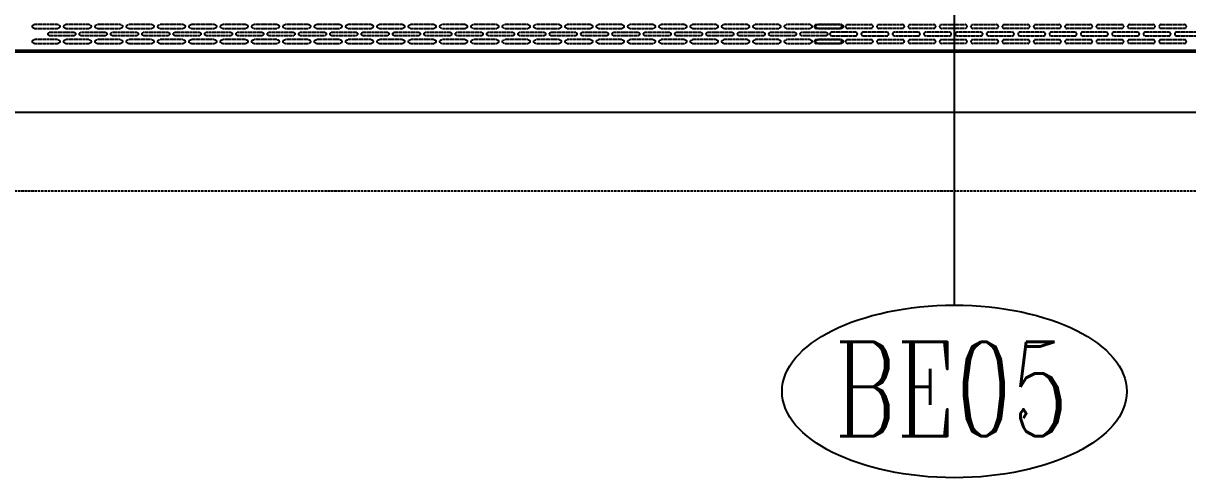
# Model space of a CAD drawing. Extents: x -12047294 to -5625356, y -1456591 to -622873.
# Drawn here: x -6032686 to -6031200, y -719289 to -718710 of the extents above; entities that cross this region are included whole.
import ezdxf

# ---------------------------------------------------------------- set-up
doc = ezdxf.new("R2010")
doc.units = 0
doc.header["$LTSCALE"] = 10
doc.header["$MEASUREMENT"] = 0
doc.linetypes.add('_DASH', pattern=[0.425, 0.3, -0.125])
doc.linetypes.add('DASH', pattern=[0.35, 0.25, -0.1])
doc.layers.add('EQUIP', color=1, linetype='Continuous')
doc.layers.add('Iteam', color=4, linetype='Continuous')
doc.styles.add('SHZF-注释', font='romanc.shx', dxfattribs={"width": 0.8, "bigfont": 'shzf-hz.shx'})

# ---------------------------------------------------------------- blocks, each defined once
blk = doc.blocks.new('A$C293A612F')
at = {"layer": 'EQUIP'}
for p, q in [((2200.000273391605, 1199.999785408377), (0.0002733916044235, 1199.999785423279)), ((39.53826590627432, 1123.199785426259), (2160.462280876934, 1123.199785396457))]:
    blk.add_line(p, q, dxfattribs=at)
at = {"layer": 'EQUIP', "color": 8}
blk.add_line((60.00027339160443, 1121.279785424471), (2140.000273391605, 1121.279785424471), dxfattribs=at)
at = {"layer": 'EQUIP', "color": 8, "linetype": 'DASH', "ltscale": 0.1}
for p, q in [((656.0371534451842, 1102.559785425663), (626.0371534451842, 1102.559785425663)), ((646.0371534451842, 1112.159785419702), (676.0371534451842, 1112.159785419702)), ((676.0371534451842, 1107.359785422683), (646.0371534451842, 1107.359785422683)), ((696.0371534451843, 1102.559785425663), (666.0371534451842, 1102.559785425663)), ((686.0371534451842, 1112.159785419702), (716.0371534451843, 1112.159785419702)), ((716.0371534451843, 1107.359785422683), (686.0371534451842, 1107.359785422683)), ((736.0371534451843, 1102.559785425663), (706.0371534451843, 1102.559785425663)), ((726.0371534451843, 1112.159785419702), (756.0371534451843, 1112.159785419702)), ((756.0371534451843, 1107.359785422683), (726.0371534451843, 1107.359785422683)), ((776.0371534451843, 1102.559785425663), (746.0371534451843, 1102.559785425663)), ((766.0371534451843, 1112.159785419702), (796.0371534451843, 1112.159785419702)), ((796.0371534451843, 1107.359785422683), (766.0371534451843, 1107.359785422683)), ((816.0371534451843, 1102.559785425663), (786.0371534451843, 1102.559785425663)), ((806.0371534451842, 1112.159785419702), (836.0371534451841, 1112.159785419702)), ((836.0371534451841, 1107.359785422683), (806.0371534451842, 1107.359785422683)), ((856.0371534451843, 1102.559785425663), (826.0371534451843, 1102.559785425663)), ((846.0371534451843, 1112.159785419702), (876.0371534451843, 1112.159785419702)), ((876.0371534451843, 1107.359785422683), (846.0371534451843, 1107.359785422683)), ((896.0371534451843, 1102.559785425663), (866.0371534451843, 1102.559785425663)), ((886.0371534451841, 1112.159785419702), (916.0371534451843, 1112.159785419702)), ((916.0371534451843, 1107.359785422683), (886.0371534451841, 1107.359785422683)), ((936.0371534451839, 1102.559785425663), (906.0371534451843, 1102.559785425663)), ((926.0371534451843, 1112.159785419702), (956.0371534451843, 1112.159785419702)), ((956.0371534451843, 1107.359785422683), (926.0371534451843, 1107.359785422683)), ((976.0371534451843, 1102.559785425663), (946.0371534451843, 1102.559785425663)), ((966.0371534451843, 1112.159785419702), (996.0371534451843, 1112.159785419702)), ((996.0371534451843, 1107.359785422683), (966.0371534451843, 1107.359785422683)), ((1016.037153445184, 1102.559785425663), (986.0371534451839, 1102.559785425663)), ((1006.037153445184, 1112.159785419702), (1036.037153445184, 1112.159785419702)), ((1036.037153445184, 1107.359785422683), (1006.037153445184, 1107.359785422683)), ((1056.037153445184, 1102.559785425663), (1026.037153445184, 1102.559785425663)), ((1046.037153445184, 1112.159785419702), (1076.037153445184, 1112.159785419702)), ((1076.037153445184, 1107.359785422683), (1046.037153445184, 1107.359785422683)), ((1096.037153445184, 1102.559785425663), (1066.037153445184, 1102.559785425663)), ((1113.963393338024, 1112.159785419702), (1083.963393338025, 1112.159785419702)), ((1083.963393338025, 1107.359785422683), (1113.963393338024, 1107.359785422683)), ((1086.037153445184, 1112.159785419702), (1116.037153445184, 1112.159785419702)), ((1116.037153445184, 1107.359785422683), (1086.037153445184, 1107.359785422683)), ((1103.963393338024, 1102.559785425663), (1133.963393338024, 1102.559785425663)), ((1153.963393338024, 1112.159785419702), (1123.963393338024, 1112.159785419702)), ((1123.963393338024, 1107.359785422683), (1153.963393338024, 1107.359785422683)), ((1143.963393338024, 1102.559785425663), (1173.963393338024, 1102.559785425663)), ((1193.963393338024, 1112.159785419702), (1163.963393338024, 1112.159785419702)), ((1163.963393338024, 1107.359785422683), (1193.963393338024, 1107.359785422683)), ((1183.963393338024, 1102.559785425663), (1213.963393338024, 1102.559785425663)), ((1233.963393338024, 1112.159785419702), (1203.963393338024, 1112.159785419702)), ((1203.963393338024, 1107.359785422683), (1233.963393338024, 1107.359785422683)), ((1223.963393338024, 1102.559785425663), (1253.963393338024, 1102.559785425663)), ((1273.963393338024, 1112.159785419702), (1243.963393338024, 1112.159785419702)), ((1243.963393338024, 1107.359785422683), (1273.963393338024, 1107.359785422683)), ((1263.963393338024, 1102.559785425663), (1293.963393338025, 1102.559785425663)), ((1313.963393338024, 1112.159785419702), (1283.963393338025, 1112.159785419702)), ((1283.963393338025, 1107.359785422683), (1313.963393338024, 1107.359785422683)), ((1303.963393338025, 1102.559785425663), (1333.963393338025, 1102.559785425663)), ((1353.963393338024, 1112.159785419702), (1323.963393338025, 1112.159785419702)), ((1323.963393338025, 1107.359785422683), (1353.963393338024, 1107.359785422683)), ((1343.963393338025, 1102.559785425663), (1373.963393338025, 1102.559785425663)), ((1393.963393338024, 1112.159785419702), (1363.963393338024, 1112.159785419702)), ((1363.963393338024, 1107.359785422683), (1393.963393338024, 1107.359785422683)), ((1383.963393338025, 1102.559785425663), (1413.963393338024, 1102.559785425663)), ((1433.963393338024, 1112.159785419702), (1403.963393338024, 1112.159785419702)), ((1403.963393338024, 1107.359785422683), (1433.963393338024, 1107.359785422683)), ((1423.963393338025, 1102.559785425663), (1453.963393338024, 1102.559785425663)), ((1473.963393338024, 1112.159785419702), (1443.963393338024, 1112.159785419702)), ((1443.963393338024, 1107.359785422683), (1473.963393338024, 1107.359785422683)), ((1463.963393338024, 1102.559785425663), (1493.963393338025, 1102.559785425663)), ((1513.963393338024, 1112.159785419702), (1483.963393338024, 1112.159785419702)), ((1483.963393338024, 1107.359785422683), (1513.963393338024, 1107.359785422683)), ((1503.963393338024, 1102.559785425663), (1533.963393338025, 1102.559785425663)), ((1553.963393338024, 1112.159785419702), (1523.963393338024, 1112.159785419702)), ((1523.963393338024, 1107.359785422683), (1553.963393338024, 1107.359785422683)), ((1543.963393338025, 1102.559785425663), (1573.963393338025, 1102.559785425663)), ((1593.963393338025, 1112.159785419702), (1563.963393338024, 1112.159785419702)), ((1563.963393338024, 1107.359785422683), (1593.963393338025, 1107.359785422683)), ((1583.963393338025, 1102.559785425663), (1613.963393338024, 1102.559785425663)), ((1633.963393338024, 1112.159785419702), (1603.963393338025, 1112.159785419702)), ((1603.963393338025, 1107.359785422683), (1633.963393338024, 1107.359785422683)), ((1623.963393338025, 1102.559785425663), (1653.963393338025, 1102.559785425663)), ((1673.963393338025, 1112.159785419702), (1643.963393338024, 1112.159785419702)), ((1643.963393338024, 1107.359785422683), (1673.963393338025, 1107.359785422683)), ((1663.963393338024, 1102.559785425663), (1693.963393338024, 1102.559785425663)), ((1713.963393338024, 1112.159785419702), (1683.963393338023, 1112.159785419702)), ((1683.963393338023, 1107.359785422683), (1713.963393338024, 1107.359785422683)), ((1703.963393338025, 1102.559785425663), (1733.963393338024, 1102.559785425663)), ((1753.963393338025, 1112.159785419702), (1723.963393338024, 1112.159785419702)), ((1723.963393338024, 1107.359785422683), (1753.963393338025, 1107.359785422683)), ((1743.963393338025, 1102.559785425663), (1773.963393338024, 1102.559785425663)), ((1793.963393338025, 1112.159785419702), (1763.963393338024, 1112.159785419702)), ((1763.963393338024, 1107.359785422683), (1793.963393338025, 1107.359785422683)), ((1783.963393338024, 1102.559785425663), (1813.963393338024, 1102.559785425663)), ((1833.963393338024, 1112.159785419702), (1803.963393338024, 1112.159785419702)), ((1803.963393338024, 1107.359785422683), (1833.963393338024, 1107.359785422683)), ((1823.963393338025, 1102.559785425663), (1853.963393338025, 1102.559785425663)), ((1873.963393338025, 1112.159785419702), (1843.963393338025, 1112.159785419702)), ((1843.963393338025, 1107.359785422683), (1873.963393338025, 1107.359785422683)), ((1863.963393338024, 1102.559785425663), (1893.963393338024, 1102.559785425663)), ((1913.963393338024, 1112.159785419702), (1883.963393338024, 1112.159785419702)), ((1883.963393338024, 1107.359785422683), (1913.963393338024, 1107.359785422683)), ((1903.963393338025, 1102.559785425663), (1933.963393338023, 1102.559785425663)), ((1953.963393338025, 1112.159785419702), (1923.963393338025, 1112.159785419702)), ((1923.963393338025, 1107.359785422683), (1953.963393338025, 1107.359785422683)), ((1943.963393338025, 1102.559785425663), (1973.963393338024, 1102.559785425663)), ((1993.963393338025, 1112.159785419702), (1963.963393338024, 1112.159785419702)), ((1963.963393338024, 1107.359785422683), (1993.963393338025, 1107.359785422683)), ((1983.963393338024, 1102.559785425663), (2013.963393338025, 1102.559785425663)), ((2033.963393338025, 1112.159785419702), (2003.963393338025, 1112.159785419702)), ((2003.963393338025, 1107.359785422683), (2033.963393338025, 1107.359785422683)), ((2023.963393338025, 1102.559785425663), (2053.963393338025, 1102.559785425663)), ((2073.963393338025, 1112.159785419702), (2043.963393338025, 1112.159785419702)), ((2043.963393338025, 1107.359785422683), (2073.963393338025, 1107.359785422683)), ((2063.963393338025, 1102.559785425663), (2093.963393338025, 1102.559785425663)), ((2113.963393338025, 1112.159785419702), (2083.963393338025, 1112.159785419702)), ((2083.963393338025, 1107.359785422683), (2113.963393338025, 1107.359785422683)), ((626.0371534451842, 1097.759785428643), (656.0371534451842, 1097.759785428643)), ((646.0371534451842, 1092.959785416722), (676.0371534451842, 1092.959785416722)), ((676.0371534451842, 1088.159785419702), (646.0371534451842, 1088.159785419702)), ((666.0371534451842, 1097.759785428643), (696.0371534451843, 1097.759785428643)), ((686.0371534451842, 1092.959785416722), (716.0371534451843, 1092.959785416722)), ((716.0371534451843, 1088.159785419702), (686.0371534451842, 1088.159785419702)), ((706.0371534451843, 1097.759785428643), (736.0371534451843, 1097.759785428643)), ((726.0371534451843, 1092.959785416722), (756.0371534451843, 1092.959785416722)), ((756.0371534451843, 1088.159785419702), (726.0371534451843, 1088.159785419702)), ((746.0371534451843, 1097.759785428643), (776.0371534451843, 1097.759785428643)), ((766.0371534451843, 1092.959785416722), (796.0371534451843, 1092.959785416722)), ((796.0371534451843, 1088.159785419702), (766.0371534451843, 1088.159785419702)), ((786.0371534451843, 1097.759785428643), (816.0371534451843, 1097.759785428643)), ((806.0371534451842, 1092.959785416722), (836.0371534451841, 1092.959785416722)), ((836.0371534451841, 1088.159785419702), (806.0371534451842, 1088.159785419702)), ((826.0371534451843, 1097.759785428643), (856.0371534451843, 1097.759785428643)), ((846.0371534451843, 1092.959785416722), (876.0371534451843, 1092.959785416722)), ((876.0371534451843, 1088.159785419702), (846.0371534451843, 1088.159785419702)), ((866.0371534451843, 1097.759785428643), (896.0371534451843, 1097.759785428643)), ((886.0371534451841, 1092.959785416722), (916.0371534451843, 1092.959785416722)), ((916.0371534451843, 1088.159785419702), (886.0371534451841, 1088.159785419702)), ((906.0371534451843, 1097.759785428643), (936.0371534451839, 1097.759785428643)), ((926.0371534451843, 1092.959785416722), (956.0371534451843, 1092.959785416722)), ((956.0371534451843, 1088.159785419702), (926.0371534451843, 1088.159785419702)), ((946.0371534451843, 1097.759785428643), (976.0371534451843, 1097.759785428643)), ((966.0371534451843, 1092.959785416722), (996.0371534451843, 1092.959785416722)), ((996.0371534451843, 1088.159785419702), (966.0371534451843, 1088.159785419702)), ((986.0371534451839, 1097.759785428643), (1016.037153445184, 1097.759785428643)), ((1006.037153445184, 1092.959785416722), (1036.037153445184, 1092.959785416722)), ((1036.037153445184, 1088.159785419702), (1006.037153445184, 1088.159785419702)), ((1026.037153445184, 1097.759785428643), (1056.037153445184, 1097.759785428643)), ((1046.037153445184, 1092.959785416722), (1076.037153445184, 1092.959785416722)), ((1076.037153445184, 1088.159785419702), (1046.037153445184, 1088.159785419702)), ((1066.037153445184, 1097.759785428643), (1096.037153445184, 1097.759785428643)), ((1113.963393338024, 1092.959785416722), (1083.963393338025, 1092.959785416722)), ((1083.963393338025, 1088.159785419702), (1113.963393338024, 1088.159785419702)), ((1086.037153445184, 1092.959785416722), (1116.037153445184, 1092.959785416722)), ((1116.037153445184, 1088.159785419702), (1086.037153445184, 1088.159785419702)), ((1133.963393338024, 1097.759785428643), (1103.963393338024, 1097.759785428643)), ((1153.963393338024, 1092.959785416722), (1123.963393338024, 1092.959785416722)), ((1123.963393338024, 1088.159785419702), (1153.963393338024, 1088.159785419702)), ((1173.963393338024, 1097.759785428643), (1143.963393338024, 1097.759785428643)), ((1193.963393338024, 1092.959785416722), (1163.963393338024, 1092.959785416722)), ((1163.963393338024, 1088.159785419702), (1193.963393338024, 1088.159785419702)), ((1213.963393338024, 1097.759785428643), (1183.963393338024, 1097.759785428643)), ((1233.963393338024, 1092.959785416722), (1203.963393338024, 1092.959785416722)), ((1203.963393338024, 1088.159785419702), (1233.963393338024, 1088.159785419702)), ((1253.963393338024, 1097.759785428643), (1223.963393338024, 1097.759785428643)), ((1273.963393338024, 1092.959785416722), (1243.963393338024, 1092.959785416722)), ((1243.963393338024, 1088.159785419702), (1273.963393338024, 1088.159785419702)), ((1293.963393338025, 1097.759785428643), (1263.963393338024, 1097.759785428643)), ((1313.963393338024, 1092.959785416722), (1283.963393338025, 1092.959785416722)), ((1283.963393338025, 1088.159785419702), (1313.963393338024, 1088.159785419702)), ((1333.963393338025, 1097.759785428643), (1303.963393338025, 1097.759785428643)), ((1353.963393338024, 1092.959785416722), (1323.963393338025, 1092.959785416722)), ((1323.963393338025, 1088.159785419702), (1353.963393338024, 1088.159785419702)), ((1373.963393338025, 1097.759785428643), (1343.963393338025, 1097.759785428643)), ((1393.963393338024, 1092.959785416722), (1363.963393338024, 1092.959785416722)), ((1363.963393338024, 1088.159785419702), (1393.963393338024, 1088.159785419702)), ((1413.963393338024, 1097.759785428643), (1383.963393338025, 1097.759785428643)), ((1433.963393338024, 1092.959785416722), (1403.963393338024, 1092.959785416722)), ((1403.963393338024, 1088.159785419702), (1433.963393338024, 1088.159785419702)), ((1453.963393338024, 1097.759785428643), (1423.963393338025, 1097.759785428643)), ((1473.963393338024, 1092.959785416722), (1443.963393338024, 1092.959785416722)), ((1443.963393338024, 1088.159785419702), (1473.963393338024, 1088.159785419702)), ((1493.963393338025, 1097.759785428643), (1463.963393338024, 1097.759785428643)), ((1513.963393338024, 1092.959785416722), (1483.963393338024, 1092.959785416722)), ((1483.963393338024, 1088.159785419702), (1513.963393338024, 1088.159785419702)), ((1533.963393338025, 1097.759785428643), (1503.963393338024, 1097.759785428643)), ((1553.963393338024, 1092.959785416722), (1523.963393338024, 1092.959785416722)), ((1523.963393338024, 1088.159785419702), (1553.963393338024, 1088.159785419702)), ((1573.963393338025, 1097.759785428643), (1543.963393338025, 1097.759785428643)), ((1593.963393338025, 1092.959785416722), (1563.963393338024, 1092.959785416722)), ((1563.963393338024, 1088.159785419702), (1593.963393338025, 1088.159785419702)), ((1613.963393338024, 1097.759785428643), (1583.963393338025, 1097.759785428643)), ((1633.963393338024, 1092.959785416722), (1603.963393338025, 1092.959785416722)), ((1603.963393338025, 1088.159785419702), (1633.963393338024, 1088.159785419702)), ((1653.963393338025, 1097.759785428643), (1623.963393338025, 1097.759785428643)), ((1673.963393338025, 1092.959785416722), (1643.963393338024, 1092.959785416722)), ((1643.963393338024, 1088.159785419702), (1673.963393338025, 1088.159785419702)), ((1693.963393338024, 1097.759785428643), (1663.963393338024, 1097.759785428643)), ((1713.963393338024, 1092.959785416722), (1683.963393338023, 1092.959785416722)), ((1683.963393338023, 1088.159785419702), (1713.963393338024, 1088.159785419702)), ((1733.963393338024, 1097.759785428643), (1703.963393338025, 1097.759785428643)), ((1753.963393338025, 1092.959785416722), (1723.963393338024, 1092.959785416722)), ((1723.963393338024, 1088.159785419702), (1753.963393338025, 1088.159785419702)), ((1773.963393338024, 1097.759785428643), (1743.963393338025, 1097.759785428643)), ((1793.963393338025, 1092.959785416722), (1763.963393338024, 1092.959785416722)), ((1763.963393338024, 1088.159785419702), (1793.963393338025, 1088.159785419702)), ((1813.963393338024, 1097.759785428643), (1783.963393338024, 1097.759785428643)), ((1833.963393338024, 1092.959785416722), (1803.963393338024, 1092.959785416722)), ((1803.963393338024, 1088.159785419702), (1833.963393338024, 1088.159785419702)), ((1853.963393338025, 1097.759785428643), (1823.963393338025, 1097.759785428643)), ((1873.963393338025, 1092.959785416722), (1843.963393338025, 1092.959785416722)), ((1843.963393338025, 1088.159785419702), (1873.963393338025, 1088.159785419702)), ((1893.963393338024, 1097.759785428643), (1863.963393338024, 1097.759785428643)), ((1913.963393338024, 1092.959785416722), (1883.963393338024, 1092.959785416722)), ((1883.963393338024, 1088.159785419702), (1913.963393338024, 1088.159785419702)), ((1933.963393338023, 1097.759785428643), (1903.963393338025, 1097.759785428643)), ((1953.963393338025, 1092.959785416722), (1923.963393338025, 1092.959785416722)), ((1923.963393338025, 1088.159785419702), (1953.963393338025, 1088.159785419702)), ((1973.963393338024, 1097.759785428643), (1943.963393338025, 1097.759785428643)), ((1993.963393338025, 1092.959785416722), (1963.963393338024, 1092.959785416722)), ((1963.963393338024, 1088.159785419702), (1993.963393338025, 1088.159785419702)), ((2013.963393338025, 1097.759785428643), (1983.963393338024, 1097.759785428643)), ((2033.963393338025, 1092.959785416722), (2003.963393338025, 1092.959785416722)), ((2003.963393338025, 1088.159785419702), (2033.963393338025, 1088.159785419702)), ((2053.963393338025, 1097.759785428643), (2023.963393338025, 1097.759785428643)), ((2073.963393338025, 1092.959785416722), (2043.963393338025, 1092.959785416722)), ((2043.963393338025, 1088.159785419702), (2073.963393338025, 1088.159785419702)), ((2093.963393338025, 1097.759785428643), (2063.963393338025, 1097.759785428643)), ((2113.963393338025, 1092.959785416722), (2083.963393338025, 1092.959785416722)), ((2083.963393338025, 1088.159785419702), (2113.963393338025, 1088.159785419702))]:
    blk.add_line(p, q, dxfattribs=at)
for centre, major_axis, ratio, start_param, end_param in [((646.0371534451842, 1109.759785428643), (2.499999999999999, 2.99363436e-08), 0.9599999964237212, 1.57079631529934, 4.712388968889133), ((656.0371534451842, 1100.159785419702), (-2.499999999999999, 2.6447879e-08), 0.9599999964237212, 1.570796336950879, 4.712388990540675), ((666.0371534451842, 1100.159785419702), (-2.5, 3.18197847e-08), 0.9600000023841856, -1.570796314576099, 1.570796339013693), ((676.0371534451842, 1109.759785428643), (-2.499999999999996, 8.82040192e-08), 0.9600000023841861, 1.570796360665239, 4.712389014255031), ((686.0371534451842, 1109.759785428643), (2.499999999999999, 2.99363436e-08), 0.9599999964237212, 1.57079631529934, 4.712388968889133), ((696.0371534451843, 1100.159785419702), (-2.499999999999999, 2.6447879e-08), 0.9599999964237212, 1.570796336950879, 4.712388990540675), ((706.0371534451843, 1100.159785419702), (-2.5, 3.18197847e-08), 0.9600000023841856, -1.570796314576099, 1.570796339013693), ((716.0371534451843, 1109.759785428643), (-2.499999999999996, 8.82040192e-08), 0.9600000023841861, 1.570796360665239, 4.712389014255031), ((726.0371534451843, 1109.759785428643), (2.499999999999999, 2.99363436e-08), 0.9599999964237212, 1.57079631529934, 4.712388968889133), ((736.0371534451843, 1100.159785419702), (-2.499999999999999, 2.6447879e-08), 0.9599999964237212, 1.570796336950879, 4.712388990540675), ((746.0371534451843, 1100.159785419702), (-2.5, 3.18197847e-08), 0.9600000023841856, -1.570796314576099, 1.570796339013693), ((756.0371534451843, 1109.759785428643), (-2.499999999999996, 8.82040192e-08), 0.9600000023841861, 1.570796360665239, 4.712389014255031), ((766.0371534451843, 1109.759785428643), (2.499999999999999, 2.99363436e-08), 0.9599999964237212, 1.57079631529934, 4.712388968889133), ((776.0371534451843, 1100.159785419702), (-2.499999999999999, 2.6447879e-08), 0.9599999964237212, 1.570796336950879, 4.712388990540675), ((786.0371534451843, 1100.159785419702), (-2.5, 3.18197847e-08), 0.9600000023841856, -1.570796314576099, 1.570796339013693), ((796.0371534451843, 1109.759785428643), (-2.499999999999996, 8.82040192e-08), 0.9600000023841861, 1.570796360665239, 4.712389014255031), ((806.0371534451842, 1109.759785428643), (2.499999999999999, 2.99363436e-08), 0.9599999964237212, 1.57079631529934, 4.712388968889133), ((816.0371534451843, 1100.159785419702), (-2.499999999999999, 2.6447879e-08), 0.9599999964237212, 1.570796336950879, 4.712388990540675), ((826.0371534451843, 1100.159785419702), (-2.5, 3.18197847e-08), 0.9600000023841856, -1.570796314576099, 1.570796339013693), ((836.0371534451841, 1109.759785428643), (-2.499999999999996, 8.82040192e-08), 0.9600000023841861, 1.570796360665239, 4.712389014255031), ((846.0371534451843, 1109.759785428643), (2.499999999999999, 2.99363436e-08), 0.9599999964237212, 1.57079631529934, 4.712388968889133), ((856.0371534451843, 1100.159785419702), (-2.499999999999999, 2.6447879e-08), 0.9599999964237212, 1.570796336950879, 4.712388990540675), ((866.0371534451843, 1100.159785419702), (-2.5, 3.18197847e-08), 0.9600000023841856, -1.570796314576099, 1.570796339013693), ((876.0371534451843, 1109.759785428643), (-2.499999999999996, 8.82040192e-08), 0.9600000023841861, 1.570796360665239, 4.712389014255031), ((886.0371534451841, 1109.759785428643), (2.499999999999999, 2.99363436e-08), 0.9599999964237212, 1.57079631529934, 4.712388968889133), ((896.0371534451843, 1100.159785419702), (-2.499999999999999, 2.6447879e-08), 0.9599999964237212, 1.570796336950879, 4.712388990540675), ((906.0371534451843, 1100.159785419702), (-2.5, 3.18197847e-08), 0.9600000023841856, -1.570796314576099, 1.570796339013693), ((916.0371534451843, 1109.759785428643), (-2.499999999999996, 8.82040192e-08), 0.9600000023841861, 1.570796360665239, 4.712389014255031), ((926.0371534451843, 1109.759785428643), (2.499999999999999, 2.99363436e-08), 0.9599999964237212, 1.57079631529934, 4.712388968889133), ((936.0371534451839, 1100.159785419702), (-2.499999999999999, 2.6447879e-08), 0.9599999964237212, 1.570796336950879, 4.712388990540675), ((946.0371534451843, 1100.159785419702), (-2.5, 3.18197847e-08), 0.9600000023841856, -1.570796314576099, 1.570796339013693), ((956.0371534451843, 1109.759785428643), (-2.499999999999996, 8.82040192e-08), 0.9600000023841861, 1.570796360665239, 4.712389014255031), ((966.0371534451843, 1109.759785428643), (2.499999999999999, 2.99363436e-08), 0.9599999964237212, 1.57079631529934, 4.712388968889133), ((976.0371534451843, 1100.159785419702), (-2.499999999999999, 2.6447879e-08), 0.9599999964237212, 1.570796336950879, 4.712388990540675), ((986.0371534451839, 1100.159785419702), (-2.5, 3.18197847e-08), 0.9600000023841856, -1.570796314576099, 1.570796339013693), ((996.0371534451843, 1109.759785428643), (-2.499999999999996, 8.82040192e-08), 0.9600000023841861, 1.570796360665239, 4.712389014255031), ((1006.037153445184, 1109.759785428643), (2.499999999999999, 2.99363436e-08), 0.9599999964237212, 1.57079631529934, 4.712388968889133), ((1016.037153445184, 1100.159785419702), (-2.499999999999999, 2.6447879e-08), 0.9599999964237212, 1.570796336950879, 4.712388990540675), ((1026.037153445184, 1100.159785419702), (-2.5, 3.18197847e-08), 0.9600000023841856, -1.570796314576099, 1.570796339013693), ((1036.037153445184, 1109.759785428643), (-2.499999999999996, 8.82040192e-08), 0.9600000023841861, 1.570796360665239, 4.712389014255031), ((1046.037153445184, 1109.759785428643), (2.499999999999999, 2.99363436e-08), 0.9599999964237212, 1.57079631529934, 4.712388968889133), ((1056.037153445184, 1100.159785419702), (-2.499999999999999, 2.6447879e-08), 0.9599999964237212, 1.570796336950879, 4.712388990540675), ((1066.037153445184, 1100.159785419702), (-2.5, 3.18197847e-08), 0.9600000023841856, -1.570796314576099, 1.570796339013693), ((1076.037153445184, 1109.759785428643), (-2.499999999999996, 8.82040192e-08), 0.9600000023841861, 1.570796360665239, 4.712389014255031), ((1086.037153445184, 1109.759785428643), (2.499999999999999, 2.99363436e-08), 0.9599999964237212, 1.57079631529934, 4.712388968889133), ((1096.037153445184, 1100.159785419702), (-2.499999999999999, 2.6447879e-08), 0.9599999964237212, 1.570796336950879, 4.712388990540675), ((1116.037153445184, 1109.759785428643), (-2.499999999999996, 8.82040192e-08), 0.9600000023841861, 1.570796360665239, 4.712389014255031), ((646.0371534451842, 1090.559785425663), (2.499999999999999, 2.99363436e-08), 0.9599999964237212, 1.57079631529934, 4.712388968889133), ((676.0371534451842, 1090.559785425663), (-2.499999999999996, 8.82040192e-08), 0.9600000023841861, 1.570796360665239, 4.712389014255031), ((686.0371534451842, 1090.559785425663), (2.499999999999999, 2.99363436e-08), 0.9599999964237212, 1.57079631529934, 4.712388968889133), ((716.0371534451843, 1090.559785425663), (-2.499999999999996, 8.82040192e-08), 0.9600000023841861, 1.570796360665239, 4.712389014255031), ((726.0371534451843, 1090.559785425663), (2.499999999999999, 2.99363436e-08), 0.9599999964237212, 1.57079631529934, 4.712388968889133), ((756.0371534451843, 1090.559785425663), (-2.499999999999996, 8.82040192e-08), 0.9600000023841861, 1.570796360665239, 4.712389014255031), ((766.0371534451843, 1090.559785425663), (2.499999999999999, 2.99363436e-08), 0.9599999964237212, 1.57079631529934, 4.712388968889133), ((796.0371534451843, 1090.559785425663), (-2.499999999999996, 8.82040192e-08), 0.9600000023841861, 1.570796360665239, 4.712389014255031), ((806.0371534451842, 1090.559785425663), (2.499999999999999, 2.99363436e-08), 0.9599999964237212, 1.57079631529934, 4.712388968889133), ((836.0371534451841, 1090.559785425663), (-2.499999999999996, 8.82040192e-08), 0.9600000023841861, 1.570796360665239, 4.712389014255031), ((846.0371534451843, 1090.559785425663), (2.499999999999999, 2.99363436e-08), 0.9599999964237212, 1.57079631529934, 4.712388968889133), ((876.0371534451843, 1090.559785425663), (-2.499999999999996, 8.82040192e-08), 0.9600000023841861, 1.570796360665239, 4.712389014255031), ((886.0371534451841, 1090.559785425663), (2.499999999999999, 2.99363436e-08), 0.9599999964237212, 1.57079631529934, 4.712388968889133), ((916.0371534451843, 1090.559785425663), (-2.499999999999996, 8.82040192e-08), 0.9600000023841861, 1.570796360665239, 4.712389014255031), ((926.0371534451843, 1090.559785425663), (2.499999999999999, 2.99363436e-08), 0.9599999964237212, 1.57079631529934, 4.712388968889133), ((956.0371534451843, 1090.559785425663), (-2.499999999999996, 8.82040192e-08), 0.9600000023841861, 1.570796360665239, 4.712389014255031), ((966.0371534451843, 1090.559785425663), (2.499999999999999, 2.99363436e-08), 0.9599999964237212, 1.57079631529934, 4.712388968889133), ((996.0371534451843, 1090.559785425663), (-2.499999999999996, 8.82040192e-08), 0.9600000023841861, 1.570796360665239, 4.712389014255031), ((1006.037153445184, 1090.559785425663), (2.499999999999999, 2.99363436e-08), 0.9599999964237212, 1.57079631529934, 4.712388968889133), ((1036.037153445184, 1090.559785425663), (-2.499999999999996, 8.82040192e-08), 0.9600000023841861, 1.570796360665239, 4.712389014255031), ((1046.037153445184, 1090.559785425663), (2.499999999999999, 2.99363436e-08), 0.9599999964237212, 1.57079631529934, 4.712388968889133), ((1076.037153445184, 1090.559785425663), (-2.499999999999996, 8.82040192e-08), 0.9600000023841861, 1.570796360665239, 4.712389014255031), ((1086.037153445184, 1090.559785425663), (2.499999999999999, 2.99363436e-08), 0.9599999964237212, 1.57079631529934, 4.712388968889133), ((1116.037153445184, 1090.559785425663), (-2.499999999999996, 8.82040192e-08), 0.9600000023841861, 1.570796360665239, 4.712389014255031)]:
    blk.add_ellipse(centre, major_axis=major_axis, ratio=ratio, start_param=start_param, end_param=end_param, dxfattribs=at)
at = {"layer": 'EQUIP', "color": 8, "linetype": 'DASH', "ltscale": 0.1, "extrusion": (0, 0, -0.9999999999999998)}
for centre, major_axis, ratio, start_param, end_param in [((1083.963393338025, 1109.759785428643), (2.499999999999996, 8.82040192e-08), 0.9600000023841861, 1.570796360665239, 4.712389014255031), ((1103.963393338024, 1100.159785419702), (2.499999999999999, 2.6447879e-08), 0.9599999964237212, 1.570796336950879, 4.712388990540675), ((1113.963393338024, 1109.759785428643), (-2.499999999999999, 2.99363436e-08), 0.9599999964237212, 1.57079631529934, 4.712388968889133), ((1123.963393338024, 1109.759785428643), (2.499999999999996, 8.82040192e-08), 0.9600000023841861, 1.570796360665239, 4.712389014255031), ((1143.963393338024, 1100.159785419702), (2.499999999999999, 2.6447879e-08), 0.9599999964237212, 1.570796336950879, 4.712388990540675), ((1153.963393338024, 1109.759785428643), (-2.499999999999999, 2.99363436e-08), 0.9599999964237212, 1.57079631529934, 4.712388968889133), ((1163.963393338024, 1109.759785428643), (2.499999999999996, 8.82040192e-08), 0.9600000023841861, 1.570796360665239, 4.712389014255031), ((1183.963393338024, 1100.159785419702), (2.499999999999999, 2.6447879e-08), 0.9599999964237212, 1.570796336950879, 4.712388990540675), ((1193.963393338024, 1109.759785428643), (-2.499999999999999, 2.99363436e-08), 0.9599999964237212, 1.57079631529934, 4.712388968889133), ((1203.963393338024, 1109.759785428643), (2.499999999999996, 8.82040192e-08), 0.9600000023841861, 1.570796360665239, 4.712389014255031), ((1223.963393338024, 1100.159785419702), (2.499999999999999, 2.6447879e-08), 0.9599999964237212, 1.570796336950879, 4.712388990540675), ((1233.963393338024, 1109.759785428643), (-2.499999999999999, 2.99363436e-08), 0.9599999964237212, 1.57079631529934, 4.712388968889133), ((1243.963393338024, 1109.759785428643), (2.499999999999996, 8.82040192e-08), 0.9600000023841861, 1.570796360665239, 4.712389014255031), ((1263.963393338024, 1100.159785419702), (2.499999999999999, 2.6447879e-08), 0.9599999964237212, 1.570796336950879, 4.712388990540675), ((1273.963393338024, 1109.759785428643), (-2.499999999999999, 2.99363436e-08), 0.9599999964237212, 1.57079631529934, 4.712388968889133), ((1283.963393338025, 1109.759785428643), (2.499999999999996, 8.82040192e-08), 0.9600000023841861, 1.570796360665239, 4.712389014255031), ((1303.963393338025, 1100.159785419702), (2.499999999999999, 2.6447879e-08), 0.9599999964237212, 1.570796336950879, 4.712388990540675), ((1313.963393338024, 1109.759785428643), (-2.499999999999999, 2.99363436e-08), 0.9599999964237212, 1.57079631529934, 4.712388968889133), ((1323.963393338025, 1109.759785428643), (2.499999999999996, 8.82040192e-08), 0.9600000023841861, 1.570796360665239, 4.712389014255031), ((1343.963393338025, 1100.159785419702), (2.499999999999999, 2.6447879e-08), 0.9599999964237212, 1.570796336950879, 4.712388990540675), ((1353.963393338024, 1109.759785428643), (-2.499999999999999, 2.99363436e-08), 0.9599999964237212, 1.57079631529934, 4.712388968889133), ((1363.963393338024, 1109.759785428643), (2.499999999999996, 8.82040192e-08), 0.9600000023841861, 1.570796360665239, 4.712389014255031), ((1383.963393338025, 1100.159785419702), (2.499999999999999, 2.6447879e-08), 0.9599999964237212, 1.570796336950879, 4.712388990540675), ((1393.963393338024, 1109.759785428643), (-2.499999999999999, 2.99363436e-08), 0.9599999964237212, 1.57079631529934, 4.712388968889133), ((1403.963393338024, 1109.759785428643), (2.499999999999996, 8.82040192e-08), 0.9600000023841861, 1.570796360665239, 4.712389014255031), ((1423.963393338025, 1100.159785419702), (2.499999999999999, 2.6447879e-08), 0.9599999964237212, 1.570796336950879, 4.712388990540675), ((1433.963393338024, 1109.759785428643), (-2.499999999999999, 2.99363436e-08), 0.9599999964237212, 1.57079631529934, 4.712388968889133), ((1443.963393338024, 1109.759785428643), (2.499999999999996, 8.82040192e-08), 0.9600000023841861, 1.570796360665239, 4.712389014255031), ((1463.963393338024, 1100.159785419702), (2.499999999999999, 2.6447879e-08), 0.9599999964237212, 1.570796336950879, 4.712388990540675), ((1473.963393338024, 1109.759785428643), (-2.499999999999999, 2.99363436e-08), 0.9599999964237212, 1.57079631529934, 4.712388968889133), ((1483.963393338024, 1109.759785428643), (2.499999999999996, 8.82040192e-08), 0.9600000023841861, 1.570796360665239, 4.712389014255031), ((1503.963393338024, 1100.159785419702), (2.499999999999999, 2.6447879e-08), 0.9599999964237212, 1.570796336950879, 4.712388990540675), ((1513.963393338024, 1109.759785428643), (-2.499999999999999, 2.99363436e-08), 0.9599999964237212, 1.57079631529934, 4.712388968889133), ((1523.963393338024, 1109.759785428643), (2.499999999999996, 8.82040192e-08), 0.9600000023841861, 1.570796360665239, 4.712389014255031), ((1543.963393338025, 1100.159785419702), (2.499999999999999, 2.6447879e-08), 0.9599999964237212, 1.570796336950879, 4.712388990540675), ((1553.963393338024, 1109.759785428643), (-2.499999999999999, 2.99363436e-08), 0.9599999964237212, 1.57079631529934, 4.712388968889133), ((1563.963393338024, 1109.759785428643), (2.499999999999996, 8.82040192e-08), 0.9600000023841861, 1.570796360665239, 4.712389014255031), ((1583.963393338025, 1100.159785419702), (2.499999999999999, 2.6447879e-08), 0.9599999964237212, 1.570796336950879, 4.712388990540675), ((1593.963393338025, 1109.759785428643), (-2.499999999999999, 2.99363436e-08), 0.9599999964237212, 1.57079631529934, 4.712388968889133), ((1603.963393338025, 1109.759785428643), (2.499999999999996, 8.82040192e-08), 0.9600000023841861, 1.570796360665239, 4.712389014255031), ((1623.963393338025, 1100.159785419702), (2.499999999999999, 2.6447879e-08), 0.9599999964237212, 1.570796336950879, 4.712388990540675), ((1633.963393338024, 1109.759785428643), (-2.499999999999999, 2.99363436e-08), 0.9599999964237212, 1.57079631529934, 4.712388968889133), ((1643.963393338024, 1109.759785428643), (2.499999999999996, 8.82040192e-08), 0.9600000023841861, 1.570796360665239, 4.712389014255031), ((1663.963393338024, 1100.159785419702), (2.499999999999999, 2.6447879e-08), 0.9599999964237212, 1.570796336950879, 4.712388990540675), ((1673.963393338025, 1109.759785428643), (-2.499999999999999, 2.99363436e-08), 0.9599999964237212, 1.57079631529934, 4.712388968889133), ((1683.963393338023, 1109.759785428643), (2.499999999999996, 8.82040192e-08), 0.9600000023841861, 1.570796360665239, 4.712389014255031), ((1703.963393338025, 1100.159785419702), (2.499999999999999, 2.6447879e-08), 0.9599999964237212, 1.570796336950879, 4.712388990540675), ((1713.963393338024, 1109.759785428643), (-2.499999999999999, 2.99363436e-08), 0.9599999964237212, 1.57079631529934, 4.712388968889133), ((1723.963393338024, 1109.759785428643), (2.499999999999996, 8.82040192e-08), 0.9600000023841861, 1.570796360665239, 4.712389014255031), ((1743.963393338025, 1100.159785419702), (2.499999999999999, 2.6447879e-08), 0.9599999964237212, 1.570796336950879, 4.712388990540675), ((1753.963393338025, 1109.759785428643), (-2.499999999999999, 2.99363436e-08), 0.9599999964237212, 1.57079631529934, 4.712388968889133), ((1763.963393338024, 1109.759785428643), (2.499999999999996, 8.82040192e-08), 0.9600000023841861, 1.570796360665239, 4.712389014255031), ((1783.963393338024, 1100.159785419702), (2.499999999999999, 2.6447879e-08), 0.9599999964237212, 1.570796336950879, 4.712388990540675), ((1793.963393338025, 1109.759785428643), (-2.499999999999999, 2.99363436e-08), 0.9599999964237212, 1.57079631529934, 4.712388968889133), ((1803.963393338024, 1109.759785428643), (2.499999999999996, 8.82040192e-08), 0.9600000023841861, 1.570796360665239, 4.712389014255031), ((1823.963393338025, 1100.159785419702), (2.499999999999999, 2.6447879e-08), 0.9599999964237212, 1.570796336950879, 4.712388990540675), ((1833.963393338024, 1109.759785428643), (-2.499999999999999, 2.99363436e-08), 0.9599999964237212, 1.57079631529934, 4.712388968889133), ((1843.963393338025, 1109.759785428643), (2.499999999999996, 8.82040192e-08), 0.9600000023841861, 1.570796360665239, 4.712389014255031), ((1863.963393338024, 1100.159785419702), (2.499999999999999, 2.6447879e-08), 0.9599999964237212, 1.570796336950879, 4.712388990540675), ((1873.963393338025, 1109.759785428643), (-2.499999999999999, 2.99363436e-08), 0.9599999964237212, 1.57079631529934, 4.712388968889133), ((1883.963393338024, 1109.759785428643), (2.499999999999996, 8.82040192e-08), 0.9600000023841861, 1.570796360665239, 4.712389014255031), ((1903.963393338025, 1100.159785419702), (2.499999999999999, 2.6447879e-08), 0.9599999964237212, 1.570796336950879, 4.712388990540675), ((1913.963393338024, 1109.759785428643), (-2.499999999999999, 2.99363436e-08), 0.9599999964237212, 1.57079631529934, 4.712388968889133), ((1923.963393338025, 1109.759785428643), (2.499999999999996, 8.82040192e-08), 0.9600000023841861, 1.570796360665239, 4.712389014255031), ((1943.963393338025, 1100.159785419702), (2.499999999999999, 2.6447879e-08), 0.9599999964237212, 1.570796336950879, 4.712388990540675), ((1953.963393338025, 1109.759785428643), (-2.499999999999999, 2.99363436e-08), 0.9599999964237212, 1.57079631529934, 4.712388968889133), ((1963.963393338024, 1109.759785428643), (2.499999999999996, 8.82040192e-08), 0.9600000023841861, 1.570796360665239, 4.712389014255031), ((1983.963393338024, 1100.159785419702), (2.499999999999999, 2.6447879e-08), 0.9599999964237212, 1.570796336950879, 4.712388990540675), ((1993.963393338025, 1109.759785428643), (-2.499999999999999, 2.99363436e-08), 0.9599999964237212, 1.57079631529934, 4.712388968889133), ((2003.963393338025, 1109.759785428643), (2.499999999999996, 8.82040192e-08), 0.9600000023841861, 1.570796360665239, 4.712389014255031), ((2023.963393338025, 1100.159785419702), (2.499999999999999, 2.6447879e-08), 0.9599999964237212, 1.570796336950879, 4.712388990540675), ((2033.963393338025, 1109.759785428643), (-2.499999999999999, 2.99363436e-08), 0.9599999964237212, 1.57079631529934, 4.712388968889133), ((2043.963393338025, 1109.759785428643), (2.499999999999996, 8.82040192e-08), 0.9600000023841861, 1.570796360665239, 4.712389014255031), ((2063.963393338025, 1100.159785419702), (2.499999999999999, 2.6447879e-08), 0.9599999964237212, 1.570796336950879, 4.712388990540675), ((2073.963393338025, 1109.759785428643), (-2.499999999999999, 2.99363436e-08), 0.9599999964237212, 1.57079631529934, 4.712388968889133), ((2083.963393338025, 1109.759785428643), (2.499999999999996, 8.82040192e-08), 0.9600000023841861, 1.570796360665239, 4.712389014255031), ((2113.963393338025, 1109.759785428643), (-2.499999999999999, 2.99363436e-08), 0.9599999964237212, 1.57079631529934, 4.712388968889133), ((1083.963393338025, 1090.559785425663), (2.499999999999996, 8.82040192e-08), 0.9600000023841861, 1.570796360665239, 4.712389014255031), ((1113.963393338024, 1090.559785425663), (-2.499999999999999, 2.99363436e-08), 0.9599999964237212, 1.57079631529934, 4.712388968889133), ((1123.963393338024, 1090.559785425663), (2.499999999999996, 8.82040192e-08), 0.9600000023841861, 1.570796360665239, 4.712389014255031), ((1153.963393338024, 1090.559785425663), (-2.499999999999999, 2.99363436e-08), 0.9599999964237212, 1.57079631529934, 4.712388968889133), ((1163.963393338024, 1090.559785425663), (2.499999999999996, 8.82040192e-08), 0.9600000023841861, 1.570796360665239, 4.712389014255031), ((1193.963393338024, 1090.559785425663), (-2.499999999999999, 2.99363436e-08), 0.9599999964237212, 1.57079631529934, 4.712388968889133), ((1203.963393338024, 1090.559785425663), (2.499999999999996, 8.82040192e-08), 0.9600000023841861, 1.570796360665239, 4.712389014255031), ((1233.963393338024, 1090.559785425663), (-2.499999999999999, 2.99363436e-08), 0.9599999964237212, 1.57079631529934, 4.712388968889133), ((1243.963393338024, 1090.559785425663), (2.499999999999996, 8.82040192e-08), 0.9600000023841861, 1.570796360665239, 4.712389014255031), ((1273.963393338024, 1090.559785425663), (-2.499999999999999, 2.99363436e-08), 0.9599999964237212, 1.57079631529934, 4.712388968889133), ((1283.963393338025, 1090.559785425663), (2.499999999999996, 8.82040192e-08), 0.9600000023841861, 1.570796360665239, 4.712389014255031), ((1313.963393338024, 1090.559785425663), (-2.499999999999999, 2.99363436e-08), 0.9599999964237212, 1.57079631529934, 4.712388968889133), ((1323.963393338025, 1090.559785425663), (2.499999999999996, 8.82040192e-08), 0.9600000023841861, 1.570796360665239, 4.712389014255031), ((1353.963393338024, 1090.559785425663), (-2.499999999999999, 2.99363436e-08), 0.9599999964237212, 1.57079631529934, 4.712388968889133), ((1363.963393338024, 1090.559785425663), (2.499999999999996, 8.82040192e-08), 0.9600000023841861, 1.570796360665239, 4.712389014255031), ((1393.963393338024, 1090.559785425663), (-2.499999999999999, 2.99363436e-08), 0.9599999964237212, 1.57079631529934, 4.712388968889133), ((1403.963393338024, 1090.559785425663), (2.499999999999996, 8.82040192e-08), 0.9600000023841861, 1.570796360665239, 4.712389014255031), ((1433.963393338024, 1090.559785425663), (-2.499999999999999, 2.99363436e-08), 0.9599999964237212, 1.57079631529934, 4.712388968889133), ((1443.963393338024, 1090.559785425663), (2.499999999999996, 8.82040192e-08), 0.9600000023841861, 1.570796360665239, 4.712389014255031), ((1473.963393338024, 1090.559785425663), (-2.499999999999999, 2.99363436e-08), 0.9599999964237212, 1.57079631529934, 4.712388968889133), ((1483.963393338024, 1090.559785425663), (2.499999999999996, 8.82040192e-08), 0.9600000023841861, 1.570796360665239, 4.712389014255031), ((1513.963393338024, 1090.559785425663), (-2.499999999999999, 2.99363436e-08), 0.9599999964237212, 1.57079631529934, 4.712388968889133), ((1523.963393338024, 1090.559785425663), (2.499999999999996, 8.82040192e-08), 0.9600000023841861, 1.570796360665239, 4.712389014255031), ((1553.963393338024, 1090.559785425663), (-2.499999999999999, 2.99363436e-08), 0.9599999964237212, 1.57079631529934, 4.712388968889133), ((1563.963393338024, 1090.559785425663), (2.499999999999996, 8.82040192e-08), 0.9600000023841861, 1.570796360665239, 4.712389014255031), ((1593.963393338025, 1090.559785425663), (-2.499999999999999, 2.99363436e-08), 0.9599999964237212, 1.57079631529934, 4.712388968889133), ((1603.963393338025, 1090.559785425663), (2.499999999999996, 8.82040192e-08), 0.9600000023841861, 1.570796360665239, 4.712389014255031), ((1633.963393338024, 1090.559785425663), (-2.499999999999999, 2.99363436e-08), 0.9599999964237212, 1.57079631529934, 4.712388968889133), ((1643.963393338024, 1090.559785425663), (2.499999999999996, 8.82040192e-08), 0.9600000023841861, 1.570796360665239, 4.712389014255031), ((1673.963393338025, 1090.559785425663), (-2.499999999999999, 2.99363436e-08), 0.9599999964237212, 1.57079631529934, 4.712388968889133), ((1683.963393338023, 1090.559785425663), (2.499999999999996, 8.82040192e-08), 0.9600000023841861, 1.570796360665239, 4.712389014255031), ((1713.963393338024, 1090.559785425663), (-2.499999999999999, 2.99363436e-08), 0.9599999964237212, 1.57079631529934, 4.712388968889133), ((1723.963393338024, 1090.559785425663), (2.499999999999996, 8.82040192e-08), 0.9600000023841861, 1.570796360665239, 4.712389014255031), ((1753.963393338025, 1090.559785425663), (-2.499999999999999, 2.99363436e-08), 0.9599999964237212, 1.57079631529934, 4.712388968889133), ((1763.963393338024, 1090.559785425663), (2.499999999999996, 8.82040192e-08), 0.9600000023841861, 1.570796360665239, 4.712389014255031), ((1793.963393338025, 1090.559785425663), (-2.499999999999999, 2.99363436e-08), 0.9599999964237212, 1.57079631529934, 4.712388968889133), ((1803.963393338024, 1090.559785425663), (2.499999999999996, 8.82040192e-08), 0.9600000023841861, 1.570796360665239, 4.712389014255031), ((1833.963393338024, 1090.559785425663), (-2.499999999999999, 2.99363436e-08), 0.9599999964237212, 1.57079631529934, 4.712388968889133), ((1843.963393338025, 1090.559785425663), (2.499999999999996, 8.82040192e-08), 0.9600000023841861, 1.570796360665239, 4.712389014255031), ((1873.963393338025, 1090.559785425663), (-2.499999999999999, 2.99363436e-08), 0.9599999964237212, 1.57079631529934, 4.712388968889133), ((1883.963393338024, 1090.559785425663), (2.499999999999996, 8.82040192e-08), 0.9600000023841861, 1.570796360665239, 4.712389014255031), ((1913.963393338024, 1090.559785425663), (-2.499999999999999, 2.99363436e-08), 0.9599999964237212, 1.57079631529934, 4.712388968889133), ((1923.963393338025, 1090.559785425663), (2.499999999999996, 8.82040192e-08), 0.9600000023841861, 1.570796360665239, 4.712389014255031), ((1953.963393338025, 1090.559785425663), (-2.499999999999999, 2.99363436e-08), 0.9599999964237212, 1.57079631529934, 4.712388968889133), ((1963.963393338024, 1090.559785425663), (2.499999999999996, 8.82040192e-08), 0.9600000023841861, 1.570796360665239, 4.712389014255031), ((1993.963393338025, 1090.559785425663), (-2.499999999999999, 2.99363436e-08), 0.9599999964237212, 1.57079631529934, 4.712388968889133), ((2003.963393338025, 1090.559785425663), (2.499999999999996, 8.82040192e-08), 0.9600000023841861, 1.570796360665239, 4.712389014255031), ((2033.963393338025, 1090.559785425663), (-2.499999999999999, 2.99363436e-08), 0.9599999964237212, 1.57079631529934, 4.712388968889133), ((2043.963393338025, 1090.559785425663), (2.499999999999996, 8.82040192e-08), 0.9600000023841861, 1.570796360665239, 4.712389014255031), ((2073.963393338025, 1090.559785425663), (-2.499999999999999, 2.99363436e-08), 0.9599999964237212, 1.57079631529934, 4.712388968889133), ((2083.963393338025, 1090.559785425663), (2.499999999999996, 8.82040192e-08), 0.9600000023841861, 1.570796360665239, 4.712389014255031), ((2113.963393338025, 1090.559785425663), (-2.499999999999999, 2.99363436e-08), 0.9599999964237212, 1.57079631529934, 4.712388968889133)]:
    blk.add_ellipse(centre, major_axis=major_axis, ratio=ratio, start_param=start_param, end_param=end_param, dxfattribs=at)
at = {"layer": 'EQUIP', "color": 8, "linetype": 'DASH', "ltscale": 0.1, "extrusion": (0, 0, -1)}
for centre in [(1133.963393338024, 1100.159785419702), (1173.963393338024, 1100.159785419702), (1213.963393338024, 1100.159785419702), (1253.963393338024, 1100.159785419702), (1293.963393338025, 1100.159785419702), (1333.963393338025, 1100.159785419702), (1373.963393338025, 1100.159785419702), (1413.963393338024, 1100.159785419702), (1453.963393338024, 1100.159785419702), (1493.963393338025, 1100.159785419702), (1533.963393338025, 1100.159785419702), (1573.963393338025, 1100.159785419702), (1613.963393338024, 1100.159785419702), (1653.963393338025, 1100.159785419702), (1693.963393338024, 1100.159785419702), (1733.963393338024, 1100.159785419702), (1773.963393338024, 1100.159785419702), (1813.963393338024, 1100.159785419702), (1853.963393338025, 1100.159785419702), (1893.963393338024, 1100.159785419702), (1933.963393338023, 1100.159785419702), (1973.963393338024, 1100.159785419702), (2013.963393338025, 1100.159785419702), (2053.963393338025, 1100.159785419702), (2093.963393338025, 1100.159785419702)]:
    blk.add_ellipse(centre, major_axis=(2.5, 3.18197847e-08), ratio=0.9600000023841856, start_param=-1.570796314576099, end_param=1.570796339013693, dxfattribs=at)

msp = doc.modelspace()

# ---------------------------------------------------------------- linework, layer by layer
at = {"layer": 'EQUIP', "color": 2, "linetype": '_DASH'}
msp.add_lwpolyline([(-6035536.14730215, -718923.4332681344), (-6020346.147302155, -718923.4332681451), (-6020346.147302155, -717623.4332681452), (-6035536.14730215, -717623.4332681345)], close=True, dxfattribs=at)
at = {"layer": 'Iteam'}
msp.add_line((-6031497.61870393, -719069.3976226978, 3.48686626e-08), (-6031497.61870393, -718632.5332632809), dxfattribs=at)
msp.add_ellipse((-6031497.61870393, -719179.3976226955, 3.48686626e-08), major_axis=(219.9999999953434, 0), ratio=0.5, dxfattribs=at)

# ---------------------------------------------------------------- block references
at = {"layer": 'EQUIP', "rotation": 180}
msp.add_blockref('A$C293A612F', (-6030558.018528711, -717623.4332681452), dxfattribs=at)

# ---------------------------------------------------------------- texts
at = {"layer": 'Iteam', "style": 'SHZF-注释', "width": 0.7}
msp.add_text('BE05', height=120, dxfattribs=at).set_placement((-6031650.829249819, -719236.3188854567))

doc.saveas('drawing.dxf')
